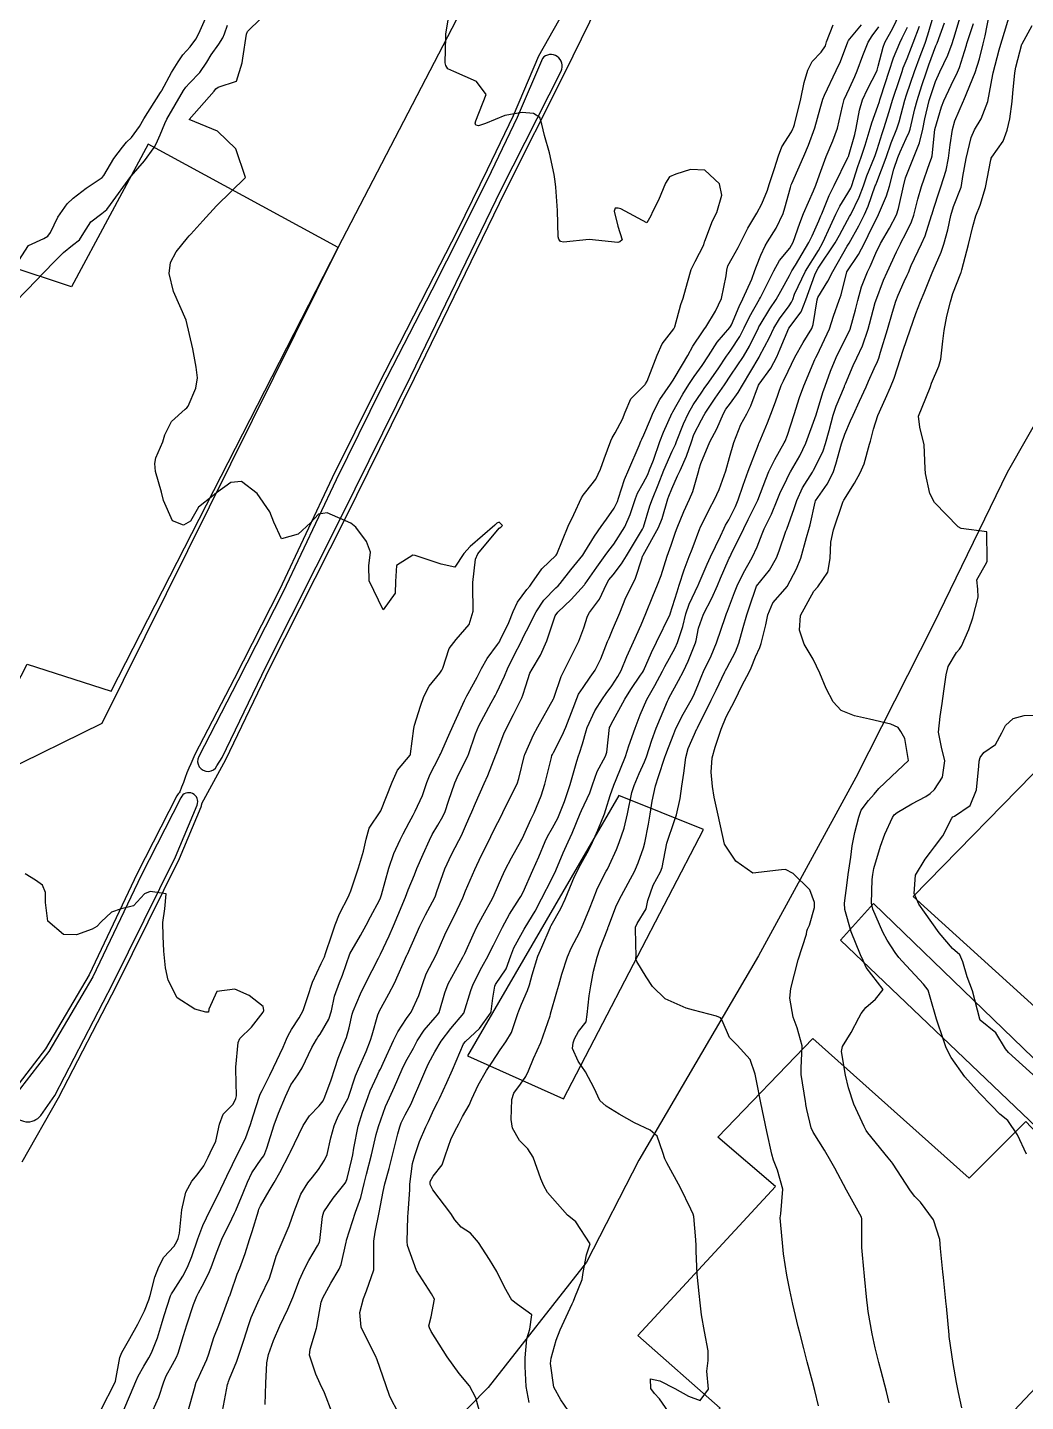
# Model space of a CAD drawing. Header units: metres. Extents: x 318500 to 325275, y 7408834 to 7428799.
# Drawn here: x 320683.9 to 320753.5, y 7414559 to 7414654.7 of the extents above; entities that cross this region are included whole.
import ezdxf

# ---------------------------------------------------------------- set-up
doc = ezdxf.new("R2010")
doc.units = ezdxf.units.M
doc.header["$MEASUREMENT"] = 0
for name, color, linetype in [('Canteiro', 45, 'Continuous'), ('Curvas de Nivel 1m', 11, 'Continuous'), ('Curvas de Nivel 5m', 15, 'Continuous'), ('Edificações', 30, 'Continuous'), ('Vias Primárias', 230, 'Continuous')]:
    doc.layers.add(name, color=color, linetype=linetype)

msp = doc.modelspace()

# ---------------------------------------------------------------- linework, layer by layer
at = {"layer": 'Canteiro'}
for points in [[(320697.463, 7414603.859), (320700.532, 7414610.224), (320705.774, 7414620.612), (320710.614, 7414630.423), (320716.925, 7414643.446), (320721.099, 7414651.699, 0.882726), (320719.794, 7414652.578), (320718.041, 7414648.454), (320716.222, 7414644.672), (320714.14, 7414640.455), (320712.083, 7414636.424), (320708.556, 7414629.573), (320705.411, 7414623.203), (320701.732, 7414615.401), (320698.565, 7414609.204), (320695.838, 7414603.919, 1.004323), (320697.106, 7414603.272), (320697.463, 7414603.859)], [(320685.804, 7414580.294), (320689.847, 7414588.106), (320694.215, 7414596.929), (320695.72, 7414600.532, 0.974986), (320694.581, 7414601.041), (320691.812, 7414595.622), (320688.454, 7414588.554), (320685.388, 7414583.366), (320683.01, 7414580.279, 1.006501), (320684.816, 7414578.906), (320685.804, 7414580.294)]]:
    msp.add_lwpolyline(points, format="xyb", dxfattribs=at)
at = {"layer": 'Curvas de Nivel 1m', "flags": 128}
for points, elevation in [([(320690.614, 7414558.37), (320691.069, 7414559.462), (320691.457, 7414560.358), (320691.616, 7414560.726), (320691.996, 7414561.414), (320692.356, 7414561.995), (320692.533, 7414562.345), (320692.965, 7414563.401), (320693.248, 7414564.338), (320693.436, 7414564.946), (320693.877, 7414566.332), (320693.932, 7414566.462), (320694.065, 7414566.68), (320694.715, 7414567.686), (320695.041, 7414568.316), (320695.342, 7414569.071), (320695.766, 7414570.305), (320696.129, 7414571.234), (320696.642, 7414572.292), (320697.144, 7414573.296), (320697.616, 7414574.278), (320697.793, 7414574.658), (320698.188, 7414575.489), (320698.445, 7414576.019), (320698.58, 7414576.266), (320699.12, 7414577.352), (320699.434, 7414578.258), (320699.622, 7414578.863), (320700.077, 7414580.252), (320700.123, 7414580.38), (320700.256, 7414580.639), (320700.8, 7414581.714), (320701.046, 7414582.239), (320701.725, 7414583.659), (320701.957, 7414584.225), (320702.062, 7414584.465), (320702.31, 7414584.879), (320702.84, 7414585.694), (320703.12, 7414586.208), (320703.418, 7414587.13), (320703.757, 7414588.199), (320704.373, 7414589.483), (320704.601, 7414589.964), (320704.68, 7414590.187), (320705.104, 7414591.478), (320705.353, 7414592.181), (320705.648, 7414592.952), (320706.269, 7414594.172), (320706.331, 7414594.281), (320706.444, 7414594.555), (320706.985, 7414596.162), (320707.322, 7414597.312), (320707.506, 7414598.155), (320707.721, 7414598.932), (320708.52, 7414600.14), (320709.313, 7414602.128), (320709.704, 7414602.971), (320710.569, 7414604.023), (320710.598, 7414604.081), (320710.607, 7414604.11), (320710.824, 7414605.88), (320710.873, 7414606.107), (320711.296, 7414607.421), (320711.538, 7414608.101), (320711.912, 7414608.815), (320712.645, 7414609.731), (320712.787, 7414609.948), (320712.843, 7414610.087), (320713.305, 7414611.446), (320713.777, 7414612.074), (320714.691, 7414613.123), (320714.978, 7414614.056), (320714.948, 7414615.835), (320714.948, 7414616.057), (320715.141, 7414617.667), (320715.304, 7414618.052), (320716.778, 7414619.83), (320716.895, 7414619.912), (320717.022, 7414620.028), (320716.783, 7414620.263), (320716.621, 7414620.194), (320716.482, 7414620.034), (320714.765, 7414618.548), (320714.31, 7414618.067), (320713.702, 7414617.119), (320712.749, 7414617.327), (320710.927, 7414617.939), (320710.758, 7414617.948), (320709.633, 7414617.241), (320709.545, 7414616.128), (320709.537, 7414615.309), (320708.7, 7414614.14), (320707.715, 7414616.155), (320707.701, 7414617.2), (320707.821, 7414618.154), (320707.525, 7414618.916), (320706.777, 7414619.896), (320706.444, 7414620.173), (320704.791, 7414620.907), (320704.188, 7414620.8), (320703.625, 7414620.207), (320702.772, 7414619.421), (320701.611, 7414619.08), (320701.067, 7414620.246), (320700.791, 7414620.962), (320699.915, 7414622.259), (320698.822, 7414623.076), (320698.076, 7414623.026), (320697.063, 7414622.296), (320696.93, 7414622.176), (320696.807, 7414622.092), (320695.822, 7414621.287), (320695.251, 7414620.323), (320694.777, 7414620.035), (320694.015, 7414620.338), (320693.371, 7414621.774), (320693.231, 7414622.346), (320692.831, 7414623.775), (320692.769, 7414624.351), (320692.844, 7414624.732), (320693.343, 7414625.858), (320693.472, 7414626.344), (320693.935, 7414627.278), (320694.887, 7414628.136), (320694.999, 7414628.217), (320695.095, 7414628.327), (320695.636, 7414629.592), (320695.753, 7414630.318), (320695.655, 7414631.047), (320695.431, 7414632.323), (320694.97, 7414634.33), (320694.067, 7414636.339), (320693.766, 7414637.589), (320693.87, 7414638.342), (320694.27, 7414639.099), (320695.046, 7414640.077), (320695.166, 7414640.211), (320695.274, 7414640.327), (320696.122, 7414641.256), (320697.08, 7414642.3), (320699.1, 7414644.27), (320698.415, 7414646.281), (320697.148, 7414647.51), (320695.16, 7414648.33), (320696.902, 7414650.304), (320697.026, 7414650.459), (320697.184, 7414650.575), (320698.474, 7414650.997), (320698.856, 7414652.275), (320698.898, 7414652.592), (320699.169, 7414654.271), (320699.242, 7414654.443), (320700.157, 7414655.355)], 727), ([(320692.629, 7414558.343), (320693.051, 7414559.257), (320693.405, 7414560.336), (320693.575, 7414560.745), (320693.998, 7414561.539), (320694.282, 7414562.05), (320694.403, 7414562.324), (320694.779, 7414563.568), (320694.994, 7414564.316), (320695.461, 7414565.715), (320695.711, 7414566.305), (320695.827, 7414566.54), (320696.071, 7414567.008), (320696.52, 7414567.857), (320696.703, 7414568.291), (320697.068, 7414569.323), (320697.446, 7414570.28), (320698.134, 7414571.691), (320698.326, 7414572.08), (320698.411, 7414572.267), (320698.924, 7414573.496), (320699.236, 7414574.259), (320699.543, 7414574.892), (320700.194, 7414575.845), (320700.364, 7414576.081), (320700.45, 7414576.246), (320700.576, 7414576.617), (320701.1, 7414578.237), (320701.404, 7414579.061), (320701.883, 7414580.226), (320701.994, 7414580.484), (320702.262, 7414581.031), (320702.744, 7414581.742), (320703.036, 7414582.209), (320703.724, 7414583.628), (320704.046, 7414584.194), (320704.148, 7414584.346), (320704.306, 7414584.575), (320704.905, 7414585.601), (320705.083, 7414586.182), (320705.307, 7414587.219), (320705.647, 7414588.177), (320705.852, 7414588.689), (320706.38, 7414590.17), (320707.12, 7414591.438), (320707.503, 7414592.154), (320707.813, 7414592.755), (320708.437, 7414593.916), (320708.511, 7414594.067), (320708.54, 7414594.139), (320708.587, 7414594.283), (320709.082, 7414596.131), (320709.437, 7414597.164), (320709.878, 7414598.119), (320710.092, 7414598.52), (320710.508, 7414599.308), (320710.782, 7414599.841), (320710.923, 7414600.106), (320711.439, 7414601.193), (320711.75, 7414602.098), (320711.968, 7414602.677), (320712.566, 7414603.856), (320712.649, 7414604.009), (320712.688, 7414604.088), (320713.271, 7414605.398), (320713.564, 7414606.076), (320714.375, 7414607.821), (320714.478, 7414608.062), (320714.524, 7414608.159), (320714.624, 7414608.313), (320715.253, 7414609.438), (320715.554, 7414610.046), (320715.946, 7414610.756), (320716.675, 7414611.724), (320716.798, 7414611.909), (320716.857, 7414612.028), (320717.452, 7414613.263), (320717.764, 7414614.019), (320718.051, 7414614.676), (320718.723, 7414615.55), (320718.932, 7414615.802), (320719.067, 7414616.005), (320719.748, 7414616.992), (320720.76, 7414617.959), (320720.8, 7414618.019), (320721.586, 7414619.968), (320721.978, 7414620.776), (320722.533, 7414621.954), (320722.628, 7414622.137), (320722.816, 7414622.356), (320723.52, 7414623.253), (320723.855, 7414623.94), (320724.11, 7414624.675), (320724.575, 7414625.933), (320724.669, 7414626.126), (320724.868, 7414626.47), (320725.371, 7414627.434), (320725.56, 7414627.92), (320725.962, 7414628.856), (320726.918, 7414629.792), (320726.963, 7414629.856), (320726.989, 7414629.899), (320727.109, 7414630.085), (320727.809, 7414631.887), (320728.147, 7414632.687), (320728.968, 7414633.733), (320729.013, 7414633.825), (320729.027, 7414633.869), (320729.438, 7414635.421), (320729.608, 7414635.864), (320729.906, 7414636.967), (320730.16, 7414637.859), (320730.456, 7414638.428), (320731.046, 7414639.589), (320731.106, 7414639.793), (320731.124, 7414639.849), (320731.667, 7414641.245), (320731.955, 7414641.837), (320732.317, 7414643.056), (320732.145, 7414643.834), (320731.114, 7414644.79), (320730.13, 7414644.844), (320729.109, 7414644.5), (320728.664, 7414644.32), (320728.381, 7414643.881), (320727.896, 7414642.696), (320727.482, 7414641.894), (320727.366, 7414641.605), (320727.068, 7414641.117), (320725.557, 7414641.923), (320725.255, 7414642.101), (320725.082, 7414642.147), (320724.88, 7414642.134), (320724.809, 7414641.933), (320725.064, 7414640.879), (320725.355, 7414639.925), (320725.192, 7414639.784), (320725.047, 7414639.754), (320723.05, 7414639.95), (320721.257, 7414639.767), (320721.048, 7414639.825), (320720.933, 7414639.982), (320720.898, 7414640.137), (320720.842, 7414641.984), (320720.722, 7414643.611), (320720.684, 7414643.986), (320720.614, 7414644.481), (320720.283, 7414645.993), (320719.939, 7414647.207), (320719.767, 7414648.001), (320719.623, 7414648.462), (320719.167, 7414648.738), (320718.379, 7414648.807), (320717.166, 7414648.597), (320715.83, 7414648.05), (320715.346, 7414647.869), (320715.158, 7414647.922), (320715.107, 7414648.061), (320715.162, 7414648.233), (320715.875, 7414650.05), (320715.194, 7414650.964), (320713.622, 7414651.666), (320713.207, 7414651.862), (320713.059, 7414652.092), (320713.027, 7414652.278), (320713.053, 7414654.092), (320713.068, 7414654.266), (320713.253, 7414655.414)], 728), ([(320695.088, 7414558.313), (320695.53, 7414559.861), (320695.667, 7414560.305), (320695.764, 7414560.522), (320695.99, 7414560.982), (320696.403, 7414561.895), (320696.54, 7414562.292), (320696.899, 7414563.415), (320697.238, 7414564.282), (320697.909, 7414566.123), (320697.968, 7414566.271), (320697.994, 7414566.338), (320698.064, 7414566.535), (320698.518, 7414567.831), (320698.698, 7414568.264), (320699.082, 7414569.284), (320699.381, 7414570.257), (320699.563, 7414570.818), (320699.991, 7414572.251), (320700.029, 7414572.364), (320700.145, 7414572.607), (320700.75, 7414573.653), (320701.088, 7414574.236), (320701.494, 7414574.917), (320702.159, 7414576.221), (320702.201, 7414576.307), (320703.12, 7414578.206), (320703.567, 7414578.863), (320704.241, 7414579.562), (320704.511, 7414579.923), (320704.637, 7414580.186), (320705.067, 7414581.383), (320705.332, 7414582.179), (320705.564, 7414582.901), (320706.076, 7414584.172), (320706.135, 7414584.339), (320706.313, 7414585.018), (320706.54, 7414585.954), (320706.613, 7414586.166), (320707.124, 7414587.383), (320707.484, 7414588.153), (320708.377, 7414589.864), (320708.518, 7414590.138), (320709.108, 7414591.421), (320709.409, 7414592.125), (320709.709, 7414592.833), (320710.242, 7414594.113), (320710.445, 7414594.616), (320710.881, 7414595.681), (320711.048, 7414596.104), (320711.473, 7414597.102), (320711.923, 7414598.096), (320712.118, 7414598.472), (320712.506, 7414599.135), (320712.856, 7414599.744), (320713.006, 7414600.083), (320713.255, 7414600.807), (320713.687, 7414602.073), (320713.949, 7414602.669), (320714.567, 7414603.887), (320714.624, 7414604.004), (320714.648, 7414604.059), (320715.135, 7414605.508), (320715.363, 7414606.049), (320716.233, 7414607.652), (320716.444, 7414608.033), (320716.508, 7414608.145), (320716.625, 7414608.381), (320717.152, 7414609.515), (320717.37, 7414610.023), (320717.792, 7414610.89), (320718.352, 7414612.013), (320718.46, 7414612.234), (320718.687, 7414612.68), (320719.354, 7414614), (320719.891, 7414614.814), (320720.725, 7414615.669), (320720.887, 7414615.818), (320721.027, 7414615.976), (320721.778, 7414616.931), (320722.61, 7414617.952), (320722.762, 7414618.179), (320723.44, 7414619.277), (320723.897, 7414619.939), (320724.26, 7414620.463), (320724.8, 7414621.238), (320725.038, 7414621.695), (320725.109, 7414621.926), (320725.524, 7414623.225), (320725.822, 7414623.915), (320726.546, 7414625.594), (320726.653, 7414625.903), (320726.72, 7414626.044), (320726.867, 7414626.336), (320727.342, 7414627.435), (320727.528, 7414627.89), (320727.981, 7414628.807), (320728.735, 7414629.873), (320728.923, 7414630.154), (320729.564, 7414631.233), (320729.927, 7414631.86), (320730.283, 7414632.523), (320730.965, 7414633.524), (320731.097, 7414633.719), (320731.182, 7414633.847), (320731.859, 7414634.965), (320732.276, 7414635.831), (320732.603, 7414637.413), (320732.651, 7414637.826), (320732.734, 7414638.115), (320733.032, 7414638.644), (320733.45, 7414639.408), (320733.645, 7414639.811), (320734.125, 7414640.743), (320734.743, 7414641.795), (320735.087, 7414642.448), (320735.486, 7414643.396), (320735.61, 7414643.785), (320735.983, 7414644.915), (320736.264, 7414645.779), (320736.495, 7414646.421), (320737.155, 7414647.453), (320737.267, 7414647.66), (320737.308, 7414647.768), (320737.367, 7414647.972), (320737.81, 7414649.761), (320738.06, 7414650.894), (320738.313, 7414651.753), (320738.609, 7414652.36), (320739.229, 7414653.009), (320739.526, 7414653.445), (320739.614, 7414653.736), (320740.077, 7414654.906)], 729), ([(320705.144, 7414558.178), (320704.594, 7414559.563), (320704.313, 7414560.187), (320703.99, 7414560.878), (320703.564, 7414562.197), (320703.594, 7414562.618), (320704.038, 7414564.069), (320704.068, 7414564.162), (320704.071, 7414564.19), (320704.367, 7414565.877), (320704.476, 7414566.186), (320705.056, 7414567.2), (320705.629, 7414568.175), (320705.762, 7414568.506), (320706.118, 7414570.056), (320706.138, 7414570.152), (320706.139, 7414570.17), (320706.145, 7414570.195), (320706.763, 7414572.161), (320707.13, 7414573.18), (320707.378, 7414574.152), (320707.524, 7414574.806), (320707.876, 7414576.145), (320708.214, 7414577.581), (320708.361, 7414578.138), (320708.857, 7414579.515), (320709.138, 7414580.127), (320709.496, 7414580.887), (320710.022, 7414582.114), (320710.286, 7414582.66), (320710.802, 7414583.598), (320711.073, 7414584.102), (320711.559, 7414584.85), (320712.325, 7414585.732), (320712.494, 7414585.921), (320712.59, 7414586.086), (320712.984, 7414587.447), (320713.23, 7414588.077), (320714.247, 7414589.93), (320714.32, 7414590.061), (320714.339, 7414590.102), (320714.382, 7414590.194), (320714.96, 7414591.493), (320715.236, 7414592.048), (320715.647, 7414592.816), (320716.321, 7414594.032), (320716.443, 7414594.281), (320716.963, 7414595.517), (320717.196, 7414596.023), (320717.632, 7414596.859), (320718.282, 7414598.012), (320718.359, 7414598.144), (320718.496, 7414598.431), (320718.992, 7414599.524), (320719.212, 7414600), (320719.708, 7414601.168), (320719.978, 7414601.988), (320720.429, 7414603.843), (320720.462, 7414603.982), (320720.494, 7414604.058), (320720.573, 7414604.192), (320721.185, 7414605.378), (320721.429, 7414605.968), (320721.94, 7414607.287), (320722.195, 7414607.956), (320722.325, 7414608.254), (320722.632, 7414608.738), (320723.139, 7414609.449), (320723.472, 7414609.942), (320723.882, 7414610.718), (320724.347, 7414611.933), (320724.441, 7414612.174), (320724.688, 7414612.737), (320725.187, 7414613.923), (320725.624, 7414615.009), (320726.069, 7414615.91), (320726.286, 7414616.357), (320726.758, 7414617.775), (320726.785, 7414617.875), (320726.796, 7414617.899), (320726.822, 7414617.961), (320727.893, 7414619.883), (320728.151, 7414620.519), (320728.554, 7414621.874), (320728.619, 7414622.067), (320728.821, 7414622.574), (320729.22, 7414623.48), (320729.402, 7414623.864), (320729.849, 7414624.861), (320730.185, 7414625.857), (320730.364, 7414626.358), (320730.883, 7414627.391), (320731.048, 7414627.687), (320731.147, 7414627.846), (320731.852, 7414628.89), (320732.486, 7414629.827), (320732.927, 7414630.487), (320733.811, 7414631.807), (320734.234, 7414632.518), (320734.859, 7414633.792), (320734.896, 7414633.867), (320734.973, 7414634.005), (320735.658, 7414635.115), (320736.088, 7414635.779), (320736.43, 7414636.352), (320737.017, 7414637.454), (320737.189, 7414637.767), (320737.433, 7414638.171), (320738.371, 7414639.75), (320738.595, 7414640.209), (320739.073, 7414641.255), (320739.221, 7414641.595), (320739.275, 7414641.737), (320739.801, 7414643.028), (320740.141, 7414643.725), (320741.1, 7414645.681), (320741.116, 7414645.71), (320741.131, 7414645.75), (320741.588, 7414647.271), (320741.685, 7414647.705), (320741.908, 7414648.974), (320742.127, 7414649.701), (320742.469, 7414650.426), (320743.11, 7414651.691), (320743.141, 7414651.761), (320743.215, 7414652.029), (320743.551, 7414653.369), (320743.678, 7414653.683), (320744.237, 7414654.693), (320744.704, 7414655.668)], 732), ([(320721.854, 7414557.952), (320721.083, 7414559.075), (320720.593, 7414559.971), (320720.364, 7414561.615), (320720.415, 7414561.974), (320720.768, 7414563.23), (320721.037, 7414563.965), (320721.881, 7414565.776), (320721.965, 7414565.951), (320722.064, 7414566.208), (320722.57, 7414567.457), (320722.648, 7414567.944), (320722.875, 7414569.176), (320723.132, 7414569.94), (320722.135, 7414571.483), (320721.875, 7414571.692), (320721.551, 7414571.959), (320720.163, 7414573.519), (320719.887, 7414573.984), (320719.68, 7414574.485), (320719.154, 7414575.996), (320718.785, 7414576.58), (320718.211, 7414577.15), (320717.703, 7414578.015), (320717.624, 7414578.621), (320717.661, 7414580.016), (320717.816, 7414580.455), (320718.266, 7414581.087), (320718.653, 7414581.625), (320718.824, 7414582.002), (320719.171, 7414582.879), (320719.677, 7414583.989), (320719.855, 7414584.439), (320720.328, 7414585.846), (320720.365, 7414585.944), (320720.372, 7414585.979), (320720.814, 7414587.513), (320720.932, 7414587.971), (320721.149, 7414588.75), (320721.544, 7414589.963), (320721.795, 7414590.553), (320722.406, 7414591.709), (320722.488, 7414591.87), (320722.522, 7414591.949), (320723.082, 7414593.292), (320723.325, 7414593.941), (320723.643, 7414594.743), (320724.254, 7414595.932), (320724.327, 7414596.067), (320724.466, 7414596.359), (320724.961, 7414597.444), (320725.156, 7414597.92), (320725.496, 7414598.924), (320725.738, 7414599.912), (320726.034, 7414601.406), (320726.189, 7414601.905), (320726.552, 7414602.732), (320726.921, 7414603.538), (320727.05, 7414603.893), (320727.422, 7414605.053), (320727.731, 7414605.883), (320728.522, 7414607.774), (320728.561, 7414607.871), (320728.583, 7414607.908), (320728.622, 7414607.983), (320729.298, 7414609.205), (320729.625, 7414609.86), (320729.953, 7414610.565), (320730.476, 7414611.852), (320730.523, 7414612.01), (320730.69, 7414612.854), (320731.028, 7414613.845), (320731.607, 7414614.946), (320732.014, 7414615.831), (320732.224, 7414616.342), (320732.756, 7414617.585), (320732.83, 7414617.748), (320732.867, 7414617.818), (320732.957, 7414618.012), (320733.84, 7414619.804), (320734.153, 7414620.436), (320734.81, 7414621.79), (320735.37, 7414623.246), (320735.593, 7414623.782), (320735.999, 7414624.628), (320736.66, 7414625.772), (320736.734, 7414625.909), (320736.875, 7414626.306), (320737.354, 7414627.763), (320737.726, 7414628.94), (320738.024, 7414629.753), (320738.789, 7414631.584), (320738.865, 7414631.741), (320738.952, 7414631.902), (320739.81, 7414633.727), (320740.101, 7414634.606), (320740.499, 7414635.718), (320740.633, 7414636.088), (320741.03, 7414637.71), (320741.844, 7414638.899), (320742.258, 7414639.698), (320742.516, 7414640.238), (320743.075, 7414641.375), (320743.185, 7414641.582), (320743.242, 7414641.688), (320743.791, 7414642.989), (320743.99, 7414643.677), (320744.303, 7414644.854), (320744.577, 7414645.668), (320744.731, 7414646.071), (320745.15, 7414646.986), (320745.37, 7414647.444), (320745.439, 7414647.656), (320745.766, 7414649.066), (320745.921, 7414649.649), (320746.247, 7414650.696), (320746.572, 7414651.646), (320746.742, 7414652.12), (320747.237, 7414653.444), (320747.293, 7414653.586), (320747.317, 7414653.639), (320747.835, 7414655.057)], 736), ([(320728.838, 7414557.861), (320727.973, 7414559.15), (320727.623, 7414559.522), (320727.365, 7414559.879), (320727.337, 7414560.532), (320727.988, 7414560.402), (320729.023, 7414559.86), (320729.982, 7414559.332), (320730.789, 7414559.027), (320731.377, 7414559.829), (320731.251, 7414561.08), (320731.347, 7414561.83), (320731.36, 7414562.49), (320731.101, 7414563.834), (320730.893, 7414565.002), (320730.786, 7414565.839), (320730.719, 7414566.483), (320730.596, 7414567.842), (320730.524, 7414569.434), (320730.519, 7414569.844), (320730.505, 7414570.224), (320730.354, 7414571.847), (320730.308, 7414572.013), (320730.148, 7414572.365), (320729.437, 7414573.857), (320728.47, 7414575.594), (320728.331, 7414575.869), (320728.205, 7414576.322), (320727.804, 7414577.464), (320727.313, 7414577.884), (320726.227, 7414578.378), (320725.155, 7414578.998), (320724.244, 7414579.558), (320723.801, 7414579.934), (320723.41, 7414580.791), (320722.791, 7414581.945), (320722.287, 7414582.688), (320721.899, 7414583.559), (320721.932, 7414583.956), (320722.024, 7414584.234), (320722.312, 7414584.757), (320722.845, 7414585.422), (320722.927, 7414585.944), (320723.056, 7414587.236), (320723.164, 7414587.942), (320723.352, 7414588.959), (320723.609, 7414589.938), (320723.81, 7414590.514), (320724.355, 7414591.931), (320724.37, 7414591.971), (320724.412, 7414592.078), (320724.925, 7414593.43), (320725.142, 7414593.919), (320725.939, 7414595.392), (320726.222, 7414595.904), (320726.296, 7414596.069), (320726.469, 7414596.5), (320726.836, 7414597.543), (320726.93, 7414597.893), (320727.189, 7414599.211), (320727.311, 7414599.888), (320727.459, 7414600.816), (320727.693, 7414601.883), (320727.903, 7414602.527), (320728.338, 7414603.873), (320728.397, 7414604.048), (320728.58, 7414604.547), (320728.958, 7414605.503), (320729.111, 7414605.865), (320729.607, 7414606.863), (320730.176, 7414607.854), (320730.333, 7414608.145), (320730.635, 7414608.866), (320730.923, 7414609.568), (320731.038, 7414609.844), (320731.556, 7414610.947), (320731.94, 7414611.831), (320732.562, 7414613.686), (320732.609, 7414613.821), (320732.636, 7414613.886), (320732.703, 7414614.047), (320733.195, 7414615.341), (320733.377, 7414615.81), (320733.819, 7414616.729), (320734.421, 7414617.795), (320734.767, 7414618.523), (320735.117, 7414619.446), (320735.27, 7414619.785), (320735.769, 7414620.806), (320736.166, 7414621.776), (320736.351, 7414622.241), (320736.832, 7414623.256), (320737.002, 7414623.603), (320737.095, 7414623.766), (320737.735, 7414624.878), (320738.161, 7414625.751), (320738.89, 7414627.74), (320739.361, 7414629.286), (320739.512, 7414629.731), (320739.889, 7414630.772), (320740.276, 7414631.72), (320740.964, 7414633.092), (320741.171, 7414633.505), (320741.251, 7414633.707), (320741.635, 7414635.059), (320741.798, 7414635.702), (320742.054, 7414636.66), (320742.459, 7414637.696), (320742.644, 7414638.083), (320743.043, 7414639.002), (320743.381, 7414639.685), (320743.997, 7414640.745), (320744.486, 7414641.669), (320744.637, 7414642.116), (320744.973, 7414643.662), (320745.116, 7414644.252), (320745.664, 7414645.652), (320746.095, 7414646.697), (320746.326, 7414647.643), (320746.457, 7414648.354), (320746.768, 7414649.636), (320747.203, 7414650.97), (320747.502, 7414651.636), (320748.058, 7414652.798), (320748.361, 7414653.623), (320748.581, 7414654.289), (320748.962, 7414655.615)], 737), ([(320739.041, 7414558.657), (320738.783, 7414559.728), (320738.624, 7414560.358), (320738.26, 7414561.736), (320738.024, 7414562.649), (320737.739, 7414563.745), (320737.632, 7414564.161), (320737.248, 7414565.752), (320737.038, 7414566.714), (320736.835, 7414567.759), (320736.611, 7414569.264), (320736.557, 7414569.763), (320736.4, 7414571.512), (320736.382, 7414571.767), (320736.418, 7414572.031), (320736.564, 7414573.764), (320736.19, 7414575.075), (320735.903, 7414575.773), (320735.783, 7414576.197), (320735.445, 7414577.778), (320735.237, 7414578.783), (320735.037, 7414579.782), (320734.736, 7414581.322), (320734.636, 7414581.786), (320734.295, 7414582.8), (320733.368, 7414583.804), (320732.837, 7414584.334), (320732.327, 7414585.524), (320732.218, 7414585.711), (320731.925, 7414585.826), (320730.336, 7414586.228), (320729.822, 7414586.371), (320728.347, 7414587.03), (320727.476, 7414587.883), (320727.034, 7414588.557), (320726.377, 7414589.63), (320726.305, 7414589.827), (320726.32, 7414589.901), (320726.324, 7414589.958), (320726.28, 7414591.902), (320726.298, 7414592.015), (320726.416, 7414592.29), (320727.024, 7414593.298), (320727.153, 7414593.889), (320727.529, 7414594.962), (320728.033, 7414595.876), (320728.15, 7414596.19), (320728.476, 7414597.87), (320728.491, 7414597.941), (320728.982, 7414599.397), (320729.14, 7414599.864), (320729.394, 7414600.999), (320729.516, 7414601.86), (320729.661, 7414602.752), (320729.806, 7414603.858), (320729.966, 7414604.469), (320730.571, 7414605.85), (320730.581, 7414605.87), (320730.601, 7414605.906), (320731.571, 7414607.836), (320731.908, 7414608.553), (320732.517, 7414609.822), (320732.561, 7414609.912), (320732.654, 7414610.08), (320733.264, 7414611.218), (320733.49, 7414611.808), (320733.803, 7414612.915), (320734.062, 7414613.8), (320734.22, 7414614.285), (320734.73, 7414615.79), (320735.628, 7414616.9), (320736.112, 7414617.776), (320736.294, 7414618.245), (320736.779, 7414619.624), (320736.831, 7414619.769), (320737.355, 7414621.208), (320737.545, 7414621.759), (320737.943, 7414622.634), (320738.619, 7414623.743), (320738.706, 7414623.878), (320738.846, 7414624.139), (320739.368, 7414625.227), (320739.537, 7414625.73), (320739.786, 7414626.633), (320740.081, 7414627.722), (320740.28, 7414628.338), (320740.851, 7414629.711), (320740.87, 7414629.762), (320740.923, 7414629.893), (320741.468, 7414631.179), (320741.721, 7414631.702), (320742.115, 7414632.542), (320742.516, 7414633.695), (320742.613, 7414634.056), (320742.998, 7414635.574), (320743.035, 7414635.689), (320743.591, 7414637.112), (320743.829, 7414637.678), (320744.481, 7414639.105), (320744.757, 7414639.664), (320744.858, 7414639.857), (320745.059, 7414640.227), (320745.541, 7414641.185), (320745.7, 7414641.651), (320745.975, 7414642.768), (320746.236, 7414643.643), (320746.81, 7414645.318), (320746.931, 7414645.633), (320746.972, 7414645.792), (320747.16, 7414647.63), (320747.615, 7414649.194), (320747.781, 7414649.624), (320748.3, 7414650.718), (320748.751, 7414651.617), (320748.887, 7414651.943), (320749.232, 7414653.066), (320749.357, 7414653.489), (320749.393, 7414653.608), (320749.858, 7414655.004)], 738), ([(320743.978, 7414558.86), (320743.784, 7414559.663), (320743.416, 7414561.08), (320743.262, 7414561.671), (320742.998, 7414562.703), (320742.781, 7414563.679), (320742.515, 7414565.231), (320742.457, 7414565.684), (320742.424, 7414566.035), (320742.257, 7414567.687), (320742.112, 7414569.179), (320742.069, 7414569.691), (320742.064, 7414569.747), (320742.073, 7414571.691), (320742.041, 7414571.801), (320740.989, 7414573.702), (320740.193, 7414575.214), (320739.919, 7414575.714), (320739.463, 7414576.469), (320738.671, 7414577.733), (320738.54, 7414578.042), (320738.246, 7414579.303), (320738.174, 7414579.666), (320738.155, 7414579.741), (320738.132, 7414579.861), (320737.829, 7414581.747), (320737.841, 7414582.192), (320737.898, 7414583.746), (320737.568, 7414584.997), (320737.275, 7414585.756), (320737.041, 7414587.068), (320737.129, 7414587.758), (320737.378, 7414588.752), (320737.624, 7414589.751), (320738.204, 7414591.539), (320738.243, 7414591.743), (320738.275, 7414591.879), (320738.416, 7414592.158), (320738.779, 7414593.391), (320738.76, 7414593.735), (320738.453, 7414594.628), (320737.283, 7414595.758), (320736.753, 7414596.046), (320736.473, 7414596.03), (320736.253, 7414595.991), (320734.47, 7414595.79), (320733.286, 7414596.622), (320732.49, 7414597.82), (320732.055, 7414599.827), (320731.775, 7414601.074), (320731.655, 7414601.833), (320731.564, 7414602.826), (320731.624, 7414603.834), (320731.846, 7414604.566), (320732.263, 7414605.825), (320732.609, 7414606.676), (320733.211, 7414607.811), (320733.733, 7414608.9), (320734.205, 7414609.797), (320734.351, 7414610.098), (320734.666, 7414610.861), (320734.957, 7414611.506), (320735.045, 7414611.786), (320735.369, 7414613.107), (320735.509, 7414613.782), (320735.863, 7414614.634), (320736.728, 7414615.604), (320736.865, 7414615.768), (320737.512, 7414616.995), (320737.811, 7414617.754), (320738.21, 7414619.184), (320738.382, 7414619.746), (320738.473, 7414620.057), (320738.809, 7414621.649), (320738.848, 7414621.739), (320739.661, 7414622.894), (320740.062, 7414623.722), (320740.264, 7414624.303), (320740.657, 7414625.713), (320740.877, 7414626.386), (320741.283, 7414627.309), (320741.458, 7414627.704), (320741.916, 7414628.689), (320742.368, 7414629.696), (320742.537, 7414630.083), (320742.939, 7414630.961), (320743.172, 7414631.461), (320743.252, 7414631.685), (320743.381, 7414632.11), (320743.861, 7414633.677), (320744.212, 7414634.896), (320744.443, 7414635.668), (320744.594, 7414636.079), (320745.021, 7414637.037), (320745.225, 7414637.459), (320745.312, 7414637.656), (320745.517, 7414638.135), (320746.234, 7414639.642), (320746.478, 7414640.22), (320746.93, 7414641.632), (320746.963, 7414641.751), (320747.088, 7414642.15), (320747.458, 7414643.273), (320747.581, 7414643.625), (320747.949, 7414644.795), (320748.104, 7414645.62), (320748.217, 7414646.546), (320748.38, 7414647.618), (320748.555, 7414648.23), (320749.162, 7414649.61), (320749.191, 7414649.678), (320749.96, 7414651.599), (320750.265, 7414652.553), (320750.531, 7414653.591), (320750.675, 7414654.162), (320750.956, 7414655.585)], 739), ([(320682.986, 7414635.549), (320683.899, 7414636.477), (320685.012, 7414637.635), (320685.808, 7414638.448), (320686.414, 7414639.055), (320687.037, 7414639.561), (320687.529, 7414639.938), (320687.82, 7414640.422), (320688.304, 7414641.175), (320689.07, 7414641.774), (320689.428, 7414642.052), (320689.68, 7414642.401), (320691.1, 7414644.355), (320691.12, 7414644.38), (320692.042, 7414645.44), (320692.725, 7414646.356), (320692.868, 7414646.62), (320693.144, 7414647.258), (320693.462, 7414648.041), (320693.601, 7414648.346), (320694.18, 7414649.33), (320694.781, 7414650.334), (320694.939, 7414650.577), (320695.188, 7414650.85), (320695.914, 7414651.605), (320696.394, 7414652.312), (320696.699, 7414652.827), (320697.229, 7414653.577), (320697.526, 7414654.005), (320697.642, 7414654.294), (320697.842, 7414654.887)], 726), ([(320700.475, 7414558.752), (320700.507, 7414560.242), (320700.582, 7414561.661), (320700.692, 7414562.24), (320701.053, 7414563.206), (320701.495, 7414564.228), (320702.052, 7414565.398), (320702.391, 7414566.215), (320702.852, 7414567.435), (320703.209, 7414568.203), (320703.517, 7414568.78), (320704.114, 7414569.805), (320704.247, 7414570.06), (320704.28, 7414570.188), (320704.459, 7414571.865), (320704.565, 7414572.186), (320705.202, 7414573.132), (320706.042, 7414574.171), (320706.089, 7414574.253), (320706.175, 7414574.51), (320706.5, 7414575.86), (320706.573, 7414576.164), (320706.659, 7414576.618), (320706.941, 7414578.159), (320707.257, 7414579.132), (320707.619, 7414580.149), (320707.79, 7414580.614), (320708.273, 7414581.67), (320708.427, 7414581.989), (320708.498, 7414582.137), (320708.695, 7414582.545), (320709.412, 7414584.123), (320709.706, 7414584.722), (320710.323, 7414585.657), (320710.514, 7414585.921), (320710.637, 7414586.107), (320711.184, 7414587.266), (320711.453, 7414588.099), (320711.694, 7414588.769), (320712.38, 7414590.09), (320712.991, 7414591.491), (320713.274, 7414592.077), (320713.66, 7414592.833), (320714.241, 7414594.063), (320714.445, 7414594.567), (320715.075, 7414596.051), (320715.534, 7414596.985), (320716.051, 7414598.037), (320716.191, 7414598.338), (320716.504, 7414598.976), (320716.867, 7414599.674), (320717.045, 7414600.025), (320717.531, 7414601.019), (320718.026, 7414602.015), (320718.165, 7414602.394), (320718.554, 7414604.01), (320718.571, 7414604.053), (320719.172, 7414605.42), (320719.48, 7414605.997), (320720.573, 7414607.935), (320720.594, 7414607.98), (320720.604, 7414607.996), (320720.621, 7414608.056), (320721.115, 7414609.5), (320721.327, 7414609.97), (320721.784, 7414610.842), (320722.33, 7414611.955), (320722.689, 7414612.886), (320722.941, 7414613.704), (320723.088, 7414613.946), (320723.774, 7414614.879), (320724.276, 7414615.935), (320724.44, 7414616.227), (320724.74, 7414616.593), (320725.32, 7414617.353), (320725.653, 7414617.917), (320726.779, 7414619.755), (320726.847, 7414619.899), (320727.297, 7414621.398), (320727.47, 7414621.89), (320727.863, 7414622.845), (320728.272, 7414623.879), (320728.853, 7414625.195), (320729.07, 7414625.655), (320729.158, 7414625.867), (320729.629, 7414627.112), (320729.981, 7414627.859), (320730.313, 7414628.441), (320730.912, 7414629.325), (320731.13, 7414629.634), (320731.274, 7414629.845), (320732.049, 7414630.951), (320732.639, 7414631.825), (320732.765, 7414632), (320732.946, 7414632.25), (320733.572, 7414633.199), (320733.876, 7414633.806), (320734.228, 7414634.554), (320734.935, 7414635.791), (320735.001, 7414635.912), (320735.639, 7414637.158), (320735.93, 7414637.781), (320736.318, 7414638.489), (320737.044, 7414639.35), (320737.291, 7414639.766), (320737.742, 7414641.088), (320738.006, 7414641.756), (320738.699, 7414643.342), (320738.854, 7414643.744), (320739.117, 7414644.469), (320739.592, 7414645.733), (320740.049, 7414646.824), (320740.378, 7414647.722), (320740.714, 7414649.248), (320740.848, 7414649.715), (320741.198, 7414650.503), (320741.586, 7414651.327), (320741.75, 7414651.705), (320742.143, 7414652.789), (320742.521, 7414653.701), (320742.798, 7414654.146), (320743.256, 7414654.785)], 731), ([(320709.779, 7414558.113), (320709.164, 7414559.315), (320708.869, 7414560.127), (320708.287, 7414561.854), (320708.158, 7414562.138), (320708.014, 7414562.39), (320707.162, 7414564.153), (320707.066, 7414565.171), (320707.33, 7414566.151), (320707.536, 7414566.68), (320708.04, 7414568.141), (320708.045, 7414568.186), (320708.051, 7414570.141), (320708.126, 7414570.754), (320708.424, 7414572.136), (320708.692, 7414573.602), (320708.813, 7414574.13), (320709.116, 7414575.196), (320709.353, 7414576.123), (320709.72, 7414577.623), (320709.853, 7414578.116), (320709.951, 7414578.387), (320710.233, 7414578.954), (320710.637, 7414579.713), (320710.82, 7414580.104), (320711.247, 7414581.119), (320711.669, 7414582.096), (320711.866, 7414582.512), (320712.293, 7414583.341), (320712.73, 7414584.084), (320713.416, 7414584.971), (320714.33, 7414586.039), (320714.797, 7414587.609), (320714.958, 7414588.051), (320715.573, 7414589.243), (320716.01, 7414590.036), (320716.138, 7414590.28), (320716.391, 7414590.76), (320716.817, 7414591.613), (320717.012, 7414592.024), (320717.503, 7414592.94), (320718.208, 7414594.012), (320718.296, 7414594.157), (320718.445, 7414594.468), (320719.138, 7414596), (320719.543, 7414596.925), (320719.982, 7414597.988), (320720.146, 7414598.335), (320720.505, 7414598.95), (320720.867, 7414599.623), (320721.022, 7414599.972), (320721.338, 7414600.778), (320721.733, 7414601.962), (320722.207, 7414603.598), (320722.317, 7414603.954), (320722.377, 7414604.149), (320722.583, 7414604.801), (320722.843, 7414605.701), (320722.925, 7414605.947), (320723.462, 7414607.091), (320723.985, 7414607.936), (320724.251, 7414608.309), (320724.634, 7414608.84), (320725.066, 7414609.501), (320725.285, 7414609.92), (320725.691, 7414610.888), (320726.148, 7414611.908), (320726.692, 7414613.107), (320727.015, 7414613.895), (320727.503, 7414615.103), (320727.831, 7414615.883), (320728.079, 7414616.541), (320728.507, 7414617.874), (320728.768, 7414618.649), (320729.086, 7414619.558), (320729.2, 7414619.866), (320729.667, 7414620.991), (320730.063, 7414621.857), (320730.276, 7414622.398), (320730.697, 7414623.851), (320730.729, 7414623.963), (320730.845, 7414624.333), (320731.482, 7414625.841), (320731.948, 7414626.759), (320732.432, 7414627.827), (320732.591, 7414628.128), (320732.901, 7414628.542), (320733.438, 7414629.286), (320733.748, 7414629.808), (320734.911, 7414631.762), (320734.927, 7414631.79), (320734.94, 7414631.816), (320735.622, 7414633.121), (320735.945, 7414633.78), (320736.324, 7414634.432), (320736.993, 7414635.32), (320737.177, 7414635.587), (320737.249, 7414635.766), (320737.377, 7414636.136), (320738.139, 7414637.753), (320739.045, 7414639.192), (320739.36, 7414639.735), (320739.888, 7414640.907), (320740.255, 7414641.722), (320740.538, 7414642.268), (320741.102, 7414643.179), (320741.294, 7414643.522), (320741.362, 7414643.707), (320741.785, 7414645.042), (320742.014, 7414645.701), (320742.301, 7414646.54), (320742.649, 7414647.695), (320742.767, 7414648.093), (320743.183, 7414649.241), (320743.298, 7414649.578), (320743.331, 7414649.688), (320743.401, 7414649.896), (320743.98, 7414651.678), (320744.28, 7414652.618), (320744.713, 7414653.668), (320744.89, 7414654.02), (320745.256, 7414654.755)], 733), ([(320715.484, 7414558.037), (320715.152, 7414559.222), (320714.704, 7414560.049), (320713.993, 7414560.921), (320713.153, 7414562.073), (320712.036, 7414563.847), (320711.922, 7414564.091), (320711.89, 7414564.243), (320712.048, 7414564.856), (320712.268, 7414566.087), (320712.066, 7414566.463), (320711.028, 7414568.101), (320710.394, 7414569.829), (320710.359, 7414570.108), (320710.413, 7414571.831), (320710.439, 7414572.107), (320710.555, 7414573.715), (320710.56, 7414574.106), (320710.735, 7414575.561), (320710.893, 7414576.103), (320711.237, 7414577.073), (320711.669, 7414578.096), (320711.844, 7414578.475), (320712.238, 7414579.318), (320712.496, 7414579.837), (320712.621, 7414580.084), (320713.145, 7414581.199), (320713.517, 7414582.071), (320714.298, 7414583.898), (320714.432, 7414584.058), (320715.405, 7414584.953), (320716.188, 7414586.032), (320716.224, 7414586.139), (320716.346, 7414587.068), (320716.474, 7414587.913), (320716.529, 7414588.028), (320717.27, 7414589.122), (320717.594, 7414590.018), (320717.812, 7414590.592), (320718.405, 7414591.681), (320718.527, 7414591.889), (320718.604, 7414592.007), (320719.29, 7414593.134), (320719.73, 7414593.991), (320720.454, 7414595.396), (320720.741, 7414595.976), (320721.251, 7414597.196), (320721.599, 7414597.963), (320721.883, 7414598.576), (320722.438, 7414599.951), (320722.522, 7414600.147), (320723.095, 7414601.384), (320723.291, 7414601.942), (320723.625, 7414602.868), (320724.186, 7414603.934), (320724.285, 7414604.223), (320724.487, 7414605.931), (320724.516, 7414606.016), (320724.602, 7414606.169), (320725.546, 7414607.916), (320725.952, 7414608.589), (320726.645, 7414609.591), (320726.771, 7414609.776), (320726.836, 7414609.897), (320727.399, 7414611.159), (320727.753, 7414611.884), (320728.7, 7414613.837), (320728.708, 7414613.862), (320729.184, 7414615.405), (320729.335, 7414615.864), (320729.681, 7414616.926), (320730.04, 7414617.857), (320730.244, 7414618.377), (320730.78, 7414619.801), (320730.797, 7414619.85), (320731.459, 7414621.181), (320731.799, 7414621.835), (320732.118, 7414622.533), (320732.589, 7414623.824), (320732.849, 7414624.751), (320733.151, 7414625.816), (320733.639, 7414627.049), (320734.047, 7414627.803), (320734.339, 7414628.358), (320734.875, 7414629.791), (320734.921, 7414629.876), (320735.719, 7414630.996), (320736.138, 7414631.778), (320736.385, 7414632.339), (320736.97, 7414633.77), (320737.834, 7414634.91), (320738.172, 7414635.752), (320738.786, 7414637.503), (320738.9, 7414637.742), (320739.032, 7414637.952), (320740.208, 7414639.723), (320740.513, 7414640.263), (320741.074, 7414641.312), (320741.219, 7414641.567), (320741.294, 7414641.708), (320741.886, 7414642.914), (320742.182, 7414643.699), (320742.422, 7414644.392), (320742.955, 7414645.692), (320743.003, 7414645.82), (320743.138, 7414646.238), (320743.491, 7414647.349), (320743.605, 7414647.683), (320743.978, 7414648.878), (320744.219, 7414649.675), (320744.722, 7414651.184), (320744.879, 7414651.665), (320744.963, 7414651.914), (320745.224, 7414652.576), (320745.525, 7414653.368), (320745.64, 7414653.656), (320746.092, 7414654.818)], 734), ([(320753.542, 7414576.205), (320752.913, 7414577.543), (320752.24, 7414578.553), (320751.686, 7414579), (320751.124, 7414579.567), (320750.263, 7414580.452), (320749.252, 7414581.595), (320748.3, 7414582.931), (320747.946, 7414583.614), (320747.755, 7414584.176), (320747.276, 7414585.621), (320746.845, 7414587.133), (320746.692, 7414587.627), (320746.366, 7414588.041), (320744.886, 7414589.653), (320744.655, 7414589.918), (320744.396, 7414590.249), (320743.845, 7414591.109), (320743.54, 7414591.673), (320742.839, 7414593.279), (320742.755, 7414593.685), (320742.798, 7414595.352), (320742.826, 7414595.685), (320742.898, 7414596.108), (320743.36, 7414597.677), (320743.675, 7414598.5), (320744.201, 7414599.665), (320744.33, 7414599.856), (320744.525, 7414600.017), (320745.567, 7414600.612), (320746.543, 7414601.13), (320746.841, 7414601.332), (320747.128, 7414601.624), (320747.693, 7414602.484), (320747.857, 7414603.617), (320747.625, 7414604.579), (320747.425, 7414605.622), (320747.537, 7414606.7), (320747.661, 7414607.62), (320747.787, 7414608.47), (320747.946, 7414609.617), (320748.08, 7414610.194), (320748.673, 7414611.161), (320748.885, 7414611.398), (320749.029, 7414611.605), (320749.523, 7414612.772), (320749.801, 7414613.594), (320750.17, 7414615.034), (320750.16, 7414615.589), (320750.093, 7414616.237), (320750.758, 7414617.419), (320750.808, 7414617.53), (320750.814, 7414617.579), (320750.79, 7414619.58), (320748.991, 7414619.806), (320748.793, 7414619.93), (320747.133, 7414621.627), (320746.819, 7414622.242), (320746.52, 7414623.635), (320746.496, 7414623.984), (320746.414, 7414625.637), (320746.122, 7414626.881), (320746.016, 7414627.643), (320746.267, 7414628.272), (320746.824, 7414629.631), (320746.846, 7414629.706), (320746.925, 7414629.933), (320747.438, 7414631.13), (320747.57, 7414631.624), (320747.719, 7414632.866), (320747.8, 7414633.622), (320748.005, 7414634.6), (320748.243, 7414635.618), (320748.423, 7414636.202), (320748.972, 7414637.611), (320748.986, 7414637.655), (320749.032, 7414637.835), (320749.517, 7414639.603), (320749.809, 7414640.859), (320750.029, 7414641.596), (320750.329, 7414642.353), (320750.699, 7414643.586), (320751.068, 7414645.519), (320751.08, 7414645.581), (320751.09, 7414645.621), (320751.132, 7414645.69), (320751.915, 7414646.802), (320752.195, 7414647.57), (320752.378, 7414648.362), (320752.558, 7414649.566), (320752.607, 7414650.155), (320752.727, 7414651.565), (320752.805, 7414651.976), (320753.226, 7414653.56), (320753.241, 7414653.594), (320753.947, 7414654.862)], 741), ([(320754.238, 7414581.53), (320752.306, 7414583.281), (320752.085, 7414583.553), (320751.407, 7414584.649), (320750.33, 7414585.537), (320750.309, 7414585.559), (320750.303, 7414585.58), (320750.299, 7414585.612), (320749.781, 7414587.589), (320749.416, 7414588.553), (320749.117, 7414589.599), (320748.894, 7414590.102), (320748.399, 7414590.532), (320747.467, 7414591.619), (320746.432, 7414593.077), (320746.05, 7414593.636), (320745.722, 7414594.37), (320745.809, 7414595.64), (320746.481, 7414596.761), (320746.851, 7414597.262), (320747.138, 7414597.624), (320747.723, 7414598.397), (320748.339, 7414599.612), (320748.425, 7414599.708), (320748.522, 7414599.77), (320749.626, 7414600.502), (320750.073, 7414601.587), (320750.218, 7414603.236), (320750.252, 7414603.585), (320750.312, 7414603.846), (320750.579, 7414604.192), (320751.395, 7414604.761), (320751.833, 7414605.562), (320752.086, 7414606.08), (320752.615, 7414606.57), (320753.38, 7414606.781), (320754.619, 7414606.812)], 742), ([(320689.022, 7414558.394), (320689.979, 7414560.264), (320690.02, 7414560.379), (320690.343, 7414562.037), (320690.471, 7414562.373), (320691.035, 7414563.355), (320691.59, 7414564.357), (320692.049, 7414565.286), (320692.358, 7414566.046), (320692.439, 7414566.346), (320692.784, 7414567.638), (320693.049, 7414568.34), (320693.405, 7414569.033), (320694.112, 7414569.795), (320694.319, 7414570.125), (320694.397, 7414570.326), (320694.498, 7414570.698), (320694.666, 7414572.322), (320694.924, 7414573.553), (320695.345, 7414574.312), (320695.718, 7414574.766), (320696.186, 7414575.389), (320696.497, 7414575.994), (320696.642, 7414576.293), (320697.033, 7414577.112), (320697.294, 7414578.284), (320697.532, 7414578.979), (320698.241, 7414579.695), (320698.43, 7414580.085), (320698.459, 7414580.268), (320698.432, 7414582.114), (320698.431, 7414582.268), (320698.573, 7414583.991), (320698.706, 7414584.266), (320699.525, 7414585.045), (320700.328, 7414586.11), (320700.37, 7414586.209), (320700.375, 7414586.249), (320700.334, 7414586.5), (320699.351, 7414587.253), (320698.351, 7414587.699), (320697.092, 7414587.546), (320696.535, 7414586.297), (320696.515, 7414586.109), (320696.327, 7414586.098), (320695.559, 7414586.312), (320694.341, 7414587.086), (320693.694, 7414588.337), (320693.524, 7414589.183), (320693.407, 7414590.34), (320693.35, 7414591.386), (320693.333, 7414592.341), (320693.466, 7414593.298), (320693.553, 7414594.339), (320692.442, 7414594.518), (320692.046, 7414594.356), (320691.29, 7414593.504), (320690.424, 7414593.299), (320689.749, 7414593.061), (320689.036, 7414592.401), (320688.736, 7414592.074), (320688.402, 7414591.884), (320687.317, 7414591.5), (320686.396, 7414591.52), (320685.303, 7414592.447), (320685.139, 7414593.74), (320685.156, 7414594.449), (320684.939, 7414594.947), (320684.448, 7414595.293), (320683.722, 7414595.741)], 726)]:
    msp.add_lwpolyline(points, dxfattribs=dict(at, elevation=elevation))
at = {"layer": 'Curvas de Nivel 5m', "flags": 128}
for points, elevation in [([(320683.281, 7414638.486), (320683.964, 7414639.548), (320685.043, 7414640.016), (320685.322, 7414640.179), (320685.51, 7414640.453), (320686.001, 7414641.511), (320686.666, 7414642.436), (320687.084, 7414642.834), (320687.976, 7414643.537), (320689.099, 7414644.284), (320689.209, 7414644.408), (320689.925, 7414645.591), (320690.512, 7414646.389), (320690.791, 7414646.729), (320691.14, 7414647.069), (320691.693, 7414647.83), (320692, 7414648.367), (320693.179, 7414650.204), (320693.236, 7414650.293), (320693.269, 7414650.349), (320693.937, 7414651.605), (320694.402, 7414652.338), (320694.727, 7414652.826), (320695.226, 7414653.384), (320695.631, 7414653.927), (320695.843, 7414654.321), (320696.297, 7414655.36)], 725), ([(320697.489, 7414558.277), (320697.842, 7414560.135), (320697.876, 7414560.272), (320697.903, 7414560.349), (320697.984, 7414560.53), (320698.501, 7414561.767), (320698.656, 7414562.264), (320698.991, 7414563.295), (320699.295, 7414564.257), (320699.48, 7414564.821), (320700.058, 7414566.073), (320700.149, 7414566.249), (320700.759, 7414567.561), (320700.985, 7414568.237), (320701.245, 7414569.091), (320701.72, 7414570.226), (320702.13, 7414571.199), (320702.478, 7414572.215), (320702.957, 7414573.409), (320703.446, 7414574.201), (320703.765, 7414574.608), (320704.184, 7414575.139), (320704.606, 7414575.773), (320704.779, 7414576.184), (320705.053, 7414577.34), (320705.271, 7414578.179), (320705.567, 7414578.839), (320706.249, 7414580.108), (320706.27, 7414580.149), (320706.276, 7414580.17), (320706.773, 7414581.662), (320706.973, 7414582.16), (320707.506, 7414583.366), (320707.801, 7414584.147), (320707.922, 7414584.53), (320708.326, 7414585.902), (320708.388, 7414586.08), (320708.414, 7414586.139), (320709.1, 7414587.377), (320709.479, 7414588.123), (320710.343, 7414590.074), (320710.363, 7414590.11), (320710.381, 7414590.15), (320710.991, 7414591.515), (320711.257, 7414592.102), (320711.642, 7414592.877), (320712.29, 7414594.091), (320712.334, 7414594.198), (320712.444, 7414594.518), (320713.005, 7414596.082), (320713.458, 7414597.092), (320713.98, 7414598.068), (320714.15, 7414598.411), (320714.507, 7414599.226), (320714.765, 7414599.808), (320714.874, 7414600.055), (320715.134, 7414600.658), (320715.733, 7414602.042), (320715.981, 7414602.606), (320716.554, 7414604.03), (320716.571, 7414604.077), (320717.115, 7414605.502), (320717.356, 7414606.022), (320717.787, 7414606.84), (320718.371, 7414608.012), (320718.441, 7414608.194), (320718.632, 7414608.843), (320718.927, 7414609.725), (320719.072, 7414610.004), (320719.675, 7414610.985), (320720.114, 7414611.988), (320720.697, 7414613.725), (320720.875, 7414613.977), (320721.813, 7414614.864), (320722.729, 7414615.881), (320722.759, 7414615.92), (320722.777, 7414615.95), (320723.582, 7414617.107), (320724.181, 7414617.936), (320724.427, 7414618.27), (320724.768, 7414618.723), (320725.533, 7414619.919), (320725.927, 7414620.779), (320726.291, 7414621.908), (320726.439, 7414622.282), (320726.826, 7414622.961), (320727.145, 7414623.586), (320727.276, 7414623.893), (320727.542, 7414624.585), (320727.987, 7414625.883), (320728.233, 7414626.516), (320728.849, 7414627.871), (320728.864, 7414627.897), (320728.891, 7414627.946), (320729.595, 7414629.177), (320730.009, 7414629.859), (320730.371, 7414630.41), (320730.933, 7414631.175), (320731.377, 7414631.843), (320731.991, 7414632.797), (320732.857, 7414633.822), (320732.907, 7414633.884), (320732.973, 7414634.012), (320733.52, 7414635.285), (320733.774, 7414635.808), (320734.406, 7414637.191), (320734.613, 7414637.796), (320734.721, 7414638.098), (320735.036, 7414638.861), (320735.321, 7414639.512), (320735.49, 7414639.786), (320736.105, 7414640.739), (320736.579, 7414641.775), (320736.706, 7414642.152), (320737.098, 7414643.575), (320737.153, 7414643.769), (320737.185, 7414643.852), (320738.023, 7414645.757), (320738.355, 7414646.538), (320738.799, 7414647.745), (320739.173, 7414649.081), (320739.357, 7414649.737), (320739.468, 7414650.02), (320740.284, 7414651.724), (320740.573, 7414652.366), (320741.094, 7414653.721), (320741.144, 7414653.818), (320741.243, 7414653.93), (320742.048, 7414654.918)], 730), ([(320718.864, 7414558.892), (320718.659, 7414560), (320718.603, 7414561.399), (320718.589, 7414562.001), (320718.704, 7414563.326), (320718.925, 7414563.997), (320719.06, 7414565.005), (320718.057, 7414565.72), (320717.663, 7414566.014), (320717.164, 7414566.929), (320716.623, 7414568.025), (320716.102, 7414568.86), (320715.347, 7414570.042), (320714.782, 7414570.705), (320714.13, 7414571.11), (320713.688, 7414571.619), (320713.41, 7414572.071), (320712.164, 7414573.709), (320711.979, 7414574.092), (320711.979, 7414574.286), (320712.179, 7414574.67), (320712.819, 7414575.453), (320713.017, 7414576.078), (320713.444, 7414577.304), (320713.832, 7414578.066), (320713.964, 7414578.324), (320714.231, 7414578.817), (320714.684, 7414579.613), (320714.874, 7414580.051), (320715.307, 7414581.001), (320715.906, 7414582.036), (320716.286, 7414582.625), (320716.851, 7414583.468), (320717.251, 7414584.02), (320717.639, 7414584.688), (320718.09, 7414586.012), (320718.147, 7414586.198), (320718.34, 7414586.654), (320718.752, 7414587.606), (320718.887, 7414588.002), (320719.076, 7414588.708), (320719.478, 7414589.994), (320719.755, 7414590.624), (320720.333, 7414591.981), (320720.354, 7414592.038), (320720.413, 7414592.149), (320721.073, 7414593.327), (320721.385, 7414593.966), (320722.045, 7414595.545), (320722.242, 7414595.953), (320722.313, 7414596.102), (320722.467, 7414596.412), (320723.025, 7414597.402), (320723.3, 7414597.942), (320723.666, 7414598.775), (320724.116, 7414599.934), (320724.225, 7414600.231), (320724.533, 7414601.191), (320724.773, 7414601.927), (320724.932, 7414602.31), (320725.594, 7414603.915), (320725.833, 7414604.66), (320726.26, 7414605.905), (320726.609, 7414606.833), (320727.076, 7414607.893), (320727.641, 7414608.879), (320728.178, 7414609.877), (320728.337, 7414610.192), (320728.664, 7414610.783), (320729.049, 7414611.491), (320729.21, 7414611.865), (320729.578, 7414612.974), (320729.798, 7414613.859), (320730.021, 7414614.547), (320730.66, 7414615.851), (320730.682, 7414615.899), (320730.733, 7414616.021), (320731.278, 7414617.316), (320731.519, 7414617.839), (320732.217, 7414619.271), (320732.467, 7414619.825), (320732.574, 7414620.033), (320732.789, 7414620.416), (320733.265, 7414621.351), (320733.451, 7414621.81), (320733.795, 7414622.836), (320734.14, 7414623.801), (320734.859, 7414625.676), (320734.894, 7414625.756), (320734.908, 7414625.79), (320735.49, 7414627.178), (320735.735, 7414627.782), (320736.044, 7414628.637), (320736.456, 7414629.775), (320736.6, 7414630.096), (320736.93, 7414630.786), (320737.409, 7414631.763), (320737.973, 7414632.772), (320738.572, 7414633.746), (320738.678, 7414634.041), (320738.944, 7414635.741), (320739.002, 7414635.906), (320739.703, 7414637.047), (320740.049, 7414637.725), (320741.048, 7414639.493), (320741.13, 7414639.629), (320741.179, 7414639.709), (320741.857, 7414640.913), (320742.261, 7414641.698), (320742.511, 7414642.274), (320743.008, 7414643.691), (320743.036, 7414643.766), (320743.113, 7414643.962), (320743.758, 7414645.681), (320744.126, 7414646.695), (320744.504, 7414647.67), (320744.671, 7414648.164), (320745.074, 7414649.662), (320745.194, 7414650.048), (320745.744, 7414651.655), (320746.136, 7414652.742), (320746.476, 7414653.648), (320746.678, 7414654.216), (320747.1, 7414655.642)], 735), ([(320749.041, 7414558.527), (320748.809, 7414559.598), (320748.675, 7414560.278), (320748.431, 7414561.604), (320748.164, 7414563.482), (320748.15, 7414563.608), (320748.055, 7414564.61), (320747.962, 7414565.611), (320747.947, 7414565.736), (320747.758, 7414567.613), (320747.722, 7414567.988), (320747.563, 7414569.616), (320747.497, 7414570.249), (320747.064, 7414571.621), (320746.162, 7414572.851), (320745.776, 7414573.246), (320745.453, 7414573.641), (320744.199, 7414575.584), (320744.145, 7414575.661), (320743.913, 7414575.955), (320742.488, 7414577.686), (320742.383, 7414577.839), (320742.234, 7414578.123), (320741.516, 7414579.697), (320741.141, 7414580.827), (320740.922, 7414581.704), (320740.651, 7414583.36), (320740.717, 7414583.706), (320741.33, 7414584.69), (320741.852, 7414585.695), (320742.03, 7414585.997), (320742.341, 7414586.414), (320743.024, 7414587.006), (320743.556, 7414587.672), (320742.383, 7414589.218), (320742.154, 7414589.692), (320741.984, 7414590.104), (320741.324, 7414591.701), (320740.88, 7414593.259), (320740.857, 7414593.706), (320741.047, 7414595.119), (320741.126, 7414595.703), (320741.291, 7414596.893), (320741.405, 7414597.701), (320741.584, 7414598.619), (320741.866, 7414599.697), (320742.033, 7414600.189), (320742.537, 7414600.843), (320742.93, 7414601.299), (320743.264, 7414601.679), (320744.563, 7414602.921), (320745.313, 7414603.649), (320745.07, 7414605.176), (320744.79, 7414605.657), (320744.604, 7414605.944), (320744.103, 7414606.173), (320742.612, 7414606.517), (320741.568, 7414606.748), (320740.621, 7414607.125), (320740.064, 7414607.718), (320739.573, 7414608.66), (320739.148, 7414609.733), (320738.665, 7414610.709), (320738.058, 7414611.749), (320737.714, 7414612.736), (320737.801, 7414613.754), (320738.727, 7414615.435), (320738.999, 7414615.736), (320739.703, 7414616.768), (320739.862, 7414617.723), (320739.906, 7414618.852), (320740.092, 7414619.72), (320740.752, 7414621.654), (320740.776, 7414621.711), (320740.786, 7414621.735), (320740.811, 7414621.783), (320741.551, 7414622.981), (320741.964, 7414623.699), (320742.223, 7414624.323), (320742.615, 7414625.693), (320742.671, 7414625.893), (320742.88, 7414626.733), (320743.188, 7414627.686), (320743.717, 7414628.868), (320744.078, 7414629.673), (320744.317, 7414630.281), (320744.775, 7414631.663), (320744.956, 7414632.252), (320745.434, 7414633.653), (320745.837, 7414634.797), (320746.159, 7414635.643), (320746.407, 7414636.241), (320746.966, 7414637.631), (320747.032, 7414637.787), (320747.6, 7414639.069), (320747.79, 7414639.623), (320748.064, 7414640.621), (320748.283, 7414641.618), (320748.462, 7414642.244), (320748.984, 7414643.611), (320749.008, 7414643.714), (320749.117, 7414644.343), (320749.348, 7414645.607), (320749.683, 7414647.072), (320749.925, 7414647.599), (320750.396, 7414648.367), (320750.858, 7414649.585), (320751.209, 7414651.462), (320751.222, 7414651.568), (320751.636, 7414653.174), (320751.752, 7414653.575), (320752.111, 7414654.718), (320752.373, 7414655.569)], 740)]:
    msp.add_lwpolyline(points, dxfattribs=dict(at, elevation=elevation))
at = {"layer": 'Edificações'}
for points in [[(320692.306, 7414646.609), (320686.974, 7414636.645), (320682.33, 7414638.191), (320668.914, 7414611.22), (320681.298, 7414605.379), (320683.878, 7414610.361), (320689.726, 7414608.472), (320705.551, 7414639.394), (320692.306, 7414646.609)], [(320774.589, 7414597.413), (320768.27, 7414590.893), (320755.025, 7414603.731), (320745.646, 7414594.153), (320760.118, 7414581.033), (320758.18, 7414578.895), (320742.879, 7414593.668), (320740.581, 7414591.116), (320757.308, 7414575.162), (320759.479, 7414577.459), (320763.949, 7414572.992), (320769.439, 7414579.118), (320785.286, 7414595.984), (320771.24, 7414608.747), (320767.281, 7414604.28)], [(320721.27, 7414580.065), (320731.023, 7414598.84), (320725.123, 7414601.197), (320714.584, 7414583.05), (320721.27, 7414580.065)], [(320720.394, 7414528.083), (320703.115, 7414543.542), (320712.858, 7414553.305), (320714.496, 7414551.669), (320718.591, 7414555.758), (320723.264, 7414551.285), (320732.195, 7414558.492), (320726.462, 7414563.563), (320736.044, 7414573.95), (320732.031, 7414577.385), (320738.664, 7414584.256), (320749.556, 7414574.523), (320753.494, 7414578.47), (320759.063, 7414572.582), (320755.541, 7414568.737), (320759.146, 7414565.19), (320735.191, 7414539.763), (320729.964, 7414545.028), (320726.507, 7414541.083), (320731.199, 7414536.89), (320721.651, 7414526.861), (320720.394, 7414528.083)]]:
    msp.add_lwpolyline(points, close=True, dxfattribs=at)
at = {"layer": 'Vias Primárias'}
for points in [[(321109.374, 7414841.125, 0), (321121.447, 7414845.471, -0.165445)], [(320682.11, 7414602.794), (320689.098, 7414606.232), (320705.551, 7414639.394), (320716.252, 7414659.974), (320724.939, 7414677.678), (320733.097, 7414694.323, -0.109386), (320757.743, 7414718.621), (320799.339, 7414747.558), (320825.755, 7414765.208), (320847.695, 7414779.761), (320885.391, 7414808.85), (320895.369, 7414818.969), (320903.599, 7414829.758), (320918.836, 7414847.085), (320931.038, 7414862.386), (320943.175, 7414878.036), (320958.547, 7414899.333), (320973.107, 7414916.991)], [(320809.651, 7414702.152), (320793.823, 7414694.576), (320783.823, 7414688.087), (320777.137, 7414682.219), (320773.282, 7414678.354, 0.161089), (320771.121, 7414671.676, 0.036697), (320771.749, 7414664.596, 0.246407), (320773.12, 7414663.008), (320770.967, 7414653.27, 0.287076), (320769.003, 7414652.242), (320765.449, 7414650.423), (320762.612, 7414644.851), (320756.452, 7414631.174), (320752.203, 7414623.725), (320747.038, 7414613.106), (320741.662, 7414602.447), (320734.858, 7414590.014), (320726.516, 7414575.789), (320722.879, 7414568.663), (320716.026, 7414559.929), (320708.297, 7414552.091)], [(320722.611, 7414658.211), (320719.53, 7414652.724), (320717.767, 7414648.578), (320715.952, 7414644.803), (320713.872, 7414640.59), (320711.816, 7414636.561), (320708.289, 7414629.708), (320705.141, 7414623.333), (320701.463, 7414615.534), (320698.298, 7414609.341), (320695.571, 7414604.057, 0.024982), (320694.526, 7414601.459, 0.097165), (320694.313, 7414601.175), (320691.543, 7414595.754), (320688.189, 7414588.695), (320685.139, 7414583.535), (320682.772, 7414580.462, -0.087782)], [(320683.52, 7414575.672), (320686.061, 7414580.137), (320690.115, 7414587.971), (320694.488, 7414596.804), (320695.997, 7414600.416, 0.064913), (320696.059, 7414600.647), (320697.727, 7414603.716), (320700.801, 7414610.091), (320706.042, 7414620.478), (320710.884, 7414630.292), (320717.194, 7414643.312), (320721.367, 7414651.564), (320724.256, 7414657.514)]]:
    msp.add_lwpolyline(points, format="xyb", dxfattribs=at)

doc.saveas('drawing.dxf')
